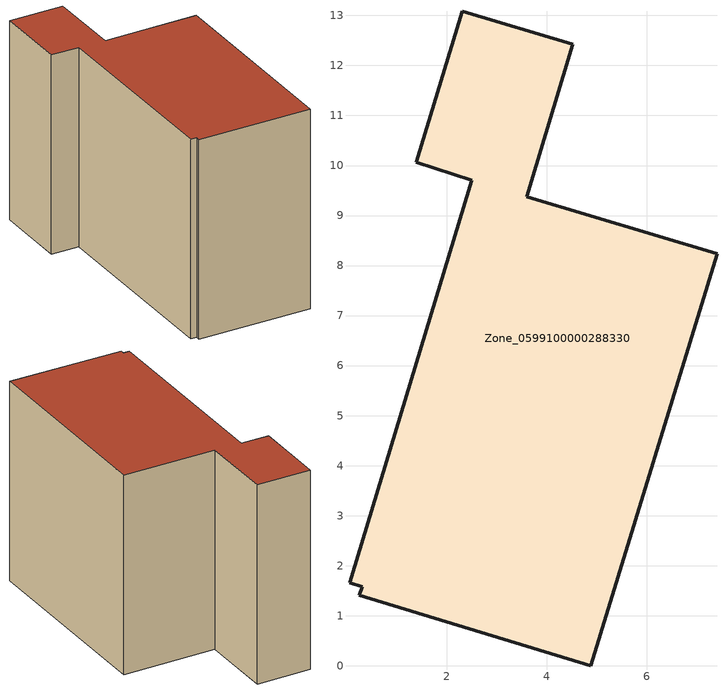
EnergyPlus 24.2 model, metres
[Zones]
Zone_0599100000288330
 floor ground (C_G): 0.25,1.4 0.3,1.58 0.05,1.66 2.5,9.71 1.39,10.07 2.31,13.08 4.51,12.42 3.6,9.38 7.4,8.24 4.88,0 z0
 wall outside (C_F): 4.51,12.42 2.31,13.08 1.39,10.07 2.5,9.71 0.05,1.66 0.3,1.58 0.25,1.4 4.88,0 7.4,8.24 3.6,9.38 4.51,12.42 z0:8.5
 roof outside (C_R): 0.3,1.58 0.25,1.4 4.88,0 7.4,8.24 3.6,9.38 4.51,12.42 2.31,13.08 1.39,10.07 2.5,9.71 0.05,1.66 z8.5
[BUILDING]
Pand.0599100000288330: North Axis=0; Terrain=City; Loads Convergence Tolerance Value=0.04; Temperature Convergence Tolerance Value=0.4; Solar Distribution=FullExterior; Maximum Number of Warmup Days=25; Minimum Number of Warmup Days=1
[Site:Location]
Rotterdam.The.Hague.AP_ZH_NLD Design_Conditions: Latitude=51.96; Longitude=4.45; Time Zone=1; Elevation=-4.5
[SITE:GROUNDTEMPERATURE:BUILDINGSURFACE]
18, 18, 18, 18, 18, 18, 18, 18, 18, 18, 18, 18
[MATERIAL] Thermal Absorptance=0.9; Solar Absorptance=0.7; Visible Absorptance=0.7
Name | Roughness | Thickness | Conductivity | Density | Specific Heat
G.TI.1975-1991 | MediumSmooth | 0.15 | 0.288461 | 540 | 1210
F.TI.1975-1991 | Rough | 0.3 | 0.230769 | 1920 | 840
R.TI.1975-1991 | MediumRough | 0.2 | 0.153846 | 1500 | 1000
[CONSTRUCTION]
C_G: G.TI.1975-1991
C_F: F.TI.1975-1991
C_R: R.TI.1975-1991
[ZONE]
Zone_0599100000288330: Type=1; Multiplier=1; Ceiling Height=Autocalculate; Volume=Autocalculate; Floor Area=autocalculate; Part of Total Floor Area=Yes
[ZONEINFILTRATION:DESIGNFLOWRATE]
Infil_Zone_0599100000288330: Zone or ZoneList or Space or SpaceList=Zone_0599100000288330; Schedule=AlwaysOn; Design Flow Rate Calculation Method=Flow/Area; Flow Rate per Floor Area=0.003; Constant Term Coefficient=1; Temperature Term Coefficient=0; Velocity Term Coefficient=0; Velocity Squared Term Coefficient=0
[HVACTEMPLATE:ZONE:IDEALLOADSAIRSYSTEM]
Zone_0599100000288330: Maximum Heating Supply Air Temperature=50; Minimum Cooling Supply Air Temperature=13; Maximum Heating Supply Air Humidity Ratio=0.0156; Minimum Cooling Supply Air Humidity Ratio=0.0077; Heating Limit=NoLimit; Cooling Limit=NoLimit; Dehumidification Control Type=ConstantSensibleHeatRatio; Cooling Sensible Heat Ratio=0.7; Dehumidification Setpoint=60; Humidification Control Type=None; Humidification Setpoint=30; Outdoor Air Method=None; Outdoor Air Flow Rate per Person=0.00944; Outdoor Air Flow Rate per Zone Floor Area=0; Outdoor Air Flow Rate per Zone=0; Demand Controlled Ventilation Type=None; Outdoor Air Economizer Type=NoEconomizer; Heat Recovery Type=None; Sensible Heat Recovery Effectiveness=0.7; Latent Heat Recovery Effectiveness=0.65
[ZONECONTROL:THERMOSTAT]
ThermostatControl_Zone_0599100000288330: Zone or ZoneList=Zone_0599100000288330; Control Type Schedule=DualSetpointControlType; Control 1=Thermostat_Zone_0599100000288330; Temperature Difference Between Cutout And Setpoint=0
[THERMOSTATSETPOINT:DUALSETPOINT]
Thermostat_Zone_0599100000288330: Heating Setpoint Temperature Schedule=HeatingSetpoint_Zone_0599100000288330; Cooling Setpoint Temperature Schedule=CoolingSetpoint_Zone_0599100000288330
[SCHEDULE:COMPACT]
HeatingSetpoint_Zone_0599100000288330: Through: 12/31, For: AllDays, Until: 24:00, 21
CoolingSetpoint_Zone_0599100000288330: Through: 12/31, For: AllDays, Until: 24:00, 24
DualSetpointControlType: Through: 12/31, For: AllDays, Until: 24:00, 4
AlwaysOn: Through: 12/31, For: AllDays, Until: 24:00, 1
